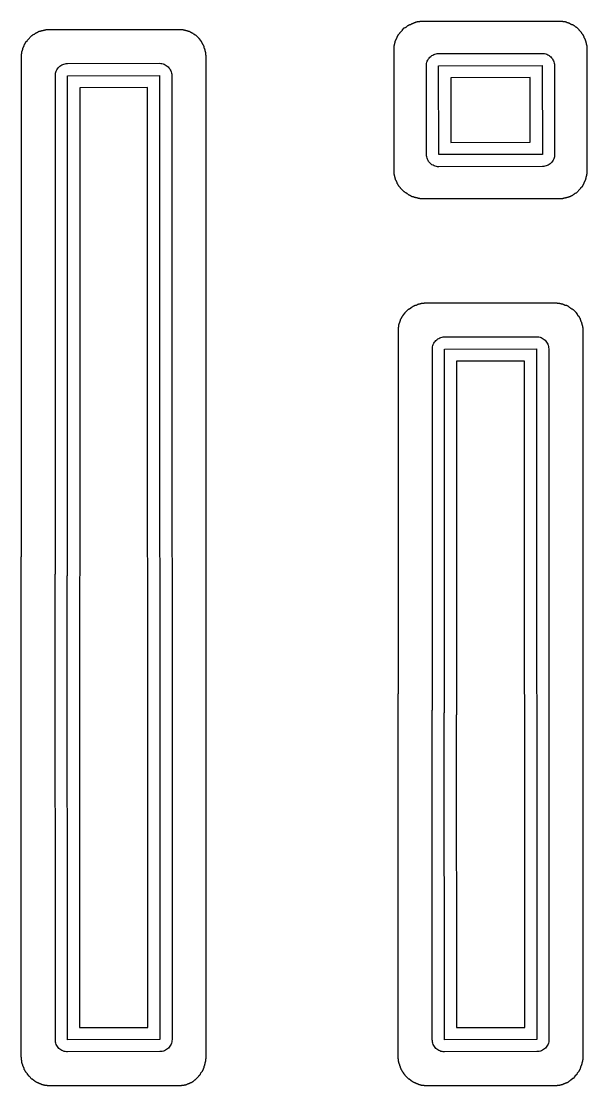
# Model space of a CAD drawing. Header units: millimetres. Extents: x 0 to 1800, y 0 to 406.
# Drawn here: x 1330.7 to 1517, y 55.2 to 406 of the extents above; entities that cross this region are included whole.
import ezdxf

# ---------------------------------------------------------------- set-up
doc = ezdxf.new("R2010")
doc.units = ezdxf.units.MM
for name, color, linetype in [('CENTERLINE', 1, 'Continuous'), ('GROOVE_8MM', 3, 'Continuous'), ('OUTLINE', 7, 'Continuous')]:
    doc.layers.add(name, color=color, linetype=linetype)

msp = doc.modelspace()

# ---------------------------------------------------------------- linework, layer by layer
at = {"layer": 'CENTERLINE'}
for points in [[(1468.17, 391.37), (1502.36, 391.44), (1502.43, 362.14), (1468.24, 362.07), (1468.17, 391.37)], [(1345.94, 388.08), (1376.27, 388.15), (1376.36, 70.43), (1345.93, 70.36), (1345.84, 223.24), (1345.94, 223.34), (1345.94, 388.08)], [(1470.14, 297.98), (1500.47, 298.05), (1500.56, 70.43), (1470.13, 70.36), (1470.04, 178.14), (1470.14, 178.24), (1470.14, 297.98)]]:
    msp.add_lwpolyline(points, dxfattribs=at)
at = {"layer": 'GROOVE_8MM'}
for points in [[(1464.47, 392.89), (1464.63, 393.24), (1464.84, 393.58), (1465.07, 393.9), (1465.33, 394.19), (1465.62, 394.45), (1465.94, 394.69), (1466.27, 394.89), (1466.63, 395.06), (1467, 395.19), (1467.38, 395.29), (1467.77, 395.35), (1468.16, 395.37), (1502.36, 395.44), (1502.75, 395.42), (1503.14, 395.36), (1503.52, 395.27), (1503.89, 395.14), (1504.24, 394.97), (1504.58, 394.77), (1504.9, 394.54), (1505.19, 394.27), (1505.45, 393.98), (1505.69, 393.67), (1505.89, 393.33), (1506.06, 392.98), (1506.19, 392.61), (1506.29, 392.23), (1506.34, 391.84), (1506.36, 391.45), (1506.43, 362.15), (1506.42, 361.76), (1506.36, 361.37), (1506.26, 360.99), (1506.13, 360.62), (1505.97, 360.26), (1505.76, 359.93), (1505.53, 359.61), (1505.27, 359.32), (1504.98, 359.06), (1504.66, 358.82), (1504.33, 358.62), (1503.97, 358.45), (1503.6, 358.32), (1503.22, 358.22), (1502.83, 358.16), (1502.44, 358.14), (1468.24, 358.07), (1467.85, 358.09), (1467.46, 358.14), (1467.08, 358.24), (1466.71, 358.37), (1466.36, 358.54), (1466.02, 358.74), (1465.7, 358.97), (1465.41, 359.23), (1465.15, 359.52), (1464.91, 359.84), (1464.71, 360.18), (1464.54, 360.53), (1464.41, 360.9), (1464.31, 361.28), (1464.26, 361.67), (1464.24, 362.06), (1464.17, 391.36), (1464.18, 391.75), (1464.24, 392.14), (1464.34, 392.52), (1464.47, 392.89)], [(1342.11, 389.24), (1342.24, 389.61), (1342.41, 389.97), (1342.61, 390.3), (1342.84, 390.62), (1343.11, 390.91), (1343.4, 391.17), (1343.71, 391.41), (1344.05, 391.61), (1344.4, 391.78), (1344.77, 391.91), (1345.15, 392.01), (1345.54, 392.06), (1345.93, 392.08), (1376.26, 392.15), (1376.65, 392.13), (1377.04, 392.08), (1377.42, 391.98), (1377.79, 391.85), (1378.15, 391.68), (1378.48, 391.48), (1378.8, 391.25), (1379.09, 390.98), (1379.35, 390.69), (1379.59, 390.38), (1379.79, 390.04), (1379.96, 389.68), (1380.09, 389.31), (1380.19, 388.93), (1380.25, 388.54), (1380.27, 388.15), (1380.36, 70.43), (1380.34, 70.04), (1380.28, 69.65), (1380.19, 69.27), (1380.06, 68.9), (1379.89, 68.54), (1379.69, 68.21), (1379.46, 67.89), (1379.19, 67.6), (1378.9, 67.34), (1378.59, 67.1), (1378.25, 66.9), (1377.9, 66.73), (1377.53, 66.6), (1377.15, 66.5), (1376.76, 66.45), (1376.37, 66.43), (1345.94, 66.36), (1345.55, 66.38), (1345.16, 66.43), (1344.78, 66.53), (1344.41, 66.66), (1344.05, 66.83), (1343.72, 67.03), (1343.4, 67.26), (1343.11, 67.52), (1342.84, 67.82), (1342.61, 68.13), (1342.41, 68.47), (1342.24, 68.82), (1342.11, 69.19), (1342.01, 69.57), (1341.95, 69.96), (1341.93, 70.35), (1341.84, 223.24), (1341.86, 223.63), (1341.92, 224.02), (1341.94, 224.1), (1341.94, 388.08), (1341.96, 388.48), (1342.01, 388.86), (1342.11, 389.24)], [(1472.18, 387.38), (1472.23, 366.08), (1498.42, 366.13), (1498.37, 387.43), (1472.18, 387.38)], [(1349.94, 384.09), (1349.94, 223.34), (1349.92, 222.94), (1349.86, 222.55), (1349.84, 222.48), (1349.93, 74.37), (1372.36, 74.42), (1372.27, 384.14), (1349.94, 384.09)], [(1466.31, 299.14), (1466.44, 299.51), (1466.61, 299.87), (1466.81, 300.2), (1467.04, 300.52), (1467.31, 300.81), (1467.6, 301.07), (1467.91, 301.31), (1468.25, 301.51), (1468.6, 301.68), (1468.97, 301.81), (1469.35, 301.91), (1469.74, 301.96), (1470.13, 301.98), (1500.46, 302.05), (1500.85, 302.03), (1501.24, 301.98), (1501.62, 301.88), (1501.99, 301.75), (1502.35, 301.58), (1502.68, 301.38), (1503, 301.15), (1503.29, 300.89), (1503.56, 300.59), (1503.79, 300.28), (1503.99, 299.94), (1504.16, 299.59), (1504.29, 299.22), (1504.39, 298.84), (1504.45, 298.45), (1504.47, 298.05), (1504.56, 70.43), (1504.54, 70.04), (1504.48, 69.65), (1504.39, 69.27), (1504.26, 68.9), (1504.09, 68.54), (1503.89, 68.21), (1503.66, 67.89), (1503.39, 67.6), (1503.1, 67.34), (1502.79, 67.1), (1502.45, 66.9), (1502.1, 66.73), (1501.73, 66.6), (1501.35, 66.5), (1500.96, 66.45), (1500.57, 66.43), (1470.14, 66.36), (1469.75, 66.38), (1469.36, 66.43), (1468.98, 66.53), (1468.61, 66.66), (1468.25, 66.83), (1467.91, 67.03), (1467.6, 67.26), (1467.31, 67.52), (1467.04, 67.81), (1466.81, 68.13), (1466.61, 68.47), (1466.44, 68.82), (1466.3, 69.19), (1466.21, 69.57), (1466.15, 69.96), (1466.13, 70.35), (1466.04, 178.14), (1466.06, 178.53), (1466.12, 178.92), (1466.14, 178.99), (1466.14, 297.98), (1466.16, 298.38), (1466.21, 298.76), (1466.31, 299.14)], [(1474.14, 293.99), (1474.14, 178.24), (1474.12, 177.84), (1474.06, 177.45), (1474.04, 177.39), (1474.13, 74.37), (1496.56, 74.42), (1496.47, 294.04), (1474.14, 293.99)]]:
    msp.add_lwpolyline(points, close=True, dxfattribs=at)
at = {"layer": 'OUTLINE'}
for points in [[(1510, 405.8), (1510.2, 405.8), (1510.3, 405.7), (1510.4, 405.7), (1510.5, 405.6), (1510.8, 405.6), (1510.9, 405.5), (1511.1, 405.5), (1511.2, 405.4), (1511.3, 405.4), (1511.4, 405.3), (1511.5, 405.3), (1511.6, 405.2), (1511.7, 405.2), (1511.8, 405.1), (1511.9, 405.1), (1512, 405), (1512.1, 405), (1512.2, 404.9), (1512.3, 404.9), (1512.4, 404.8), (1512.5, 404.8), (1512.6, 404.7), (1512.7, 404.7), (1512.8, 404.6), (1512.9, 404.6), (1513.3, 404.2), (1513.4, 404.2), (1513.5, 404.1), (1513.6, 404.1), (1514.4, 403.3), (1514.4, 403.2), (1515.2, 402.4), (1515.2, 402.3), (1515.3, 402.2), (1515.3, 402.1), (1515.5, 401.9), (1515.5, 401.8), (1515.7, 401.6), (1515.7, 401.5), (1515.8, 401.4), (1515.8, 401.3), (1515.9, 401.2), (1515.9, 401.1), (1516, 401), (1516, 400.9), (1516.1, 400.8), (1516.1, 400.7), (1516.2, 400.6), (1516.2, 400.5), (1516.3, 400.4), (1516.3, 400.3), (1516.4, 400.2), (1516.4, 400.1), (1516.5, 400), (1516.5, 399.8), (1516.6, 399.7), (1516.6, 399.4), (1516.7, 399.3), (1516.7, 399), (1516.8, 398.9), (1516.8, 398.5), (1516.9, 398.4), (1516.9, 398.1), (1517, 398), (1517, 355.6), (1516.9, 355.5), (1516.9, 355.1), (1516.8, 355), (1516.8, 354.7), (1516.7, 354.6), (1516.7, 354.2), (1516.6, 354.1), (1516.6, 353.8), (1516.5, 353.7), (1516.5, 353.5), (1516.4, 353.4), (1516.4, 353.3), (1516.3, 353.2), (1516.3, 353.1), (1516.2, 353), (1516.2, 352.9), (1516.1, 352.8), (1516.1, 352.7), (1516, 352.6), (1516, 352.5), (1515.9, 352.4), (1515.9, 352.3), (1515.8, 352.2), (1515.8, 352.1), (1515.7, 352), (1515.7, 351.9), (1515.6, 351.8), (1515.6, 351.7), (1515.5, 351.6), (1515.5, 351.5), (1515, 351), (1515, 350.9), (1513.5, 349.4), (1513.4, 349.4), (1513.2, 349.2), (1513.1, 349.2), (1512.8, 348.9), (1512.7, 348.9), (1512.5, 348.7), (1512.4, 348.7), (1512.3, 348.6), (1512.2, 348.6), (1512.1, 348.5), (1512, 348.5), (1511.9, 348.4), (1511.8, 348.4), (1511.7, 348.3), (1511.6, 348.3), (1511.5, 348.2), (1511.4, 348.2), (1511.3, 348.1), (1511.2, 348.1), (1511.1, 348), (1510.9, 348), (1510.8, 347.9), (1510.4, 347.9), (1510.3, 347.8), (1510, 347.8), (1509.9, 347.7), (1509.5, 347.7), (1509.4, 347.6), (1509.1, 347.6), (1509, 347.5), (1462.1, 347.5), (1462, 347.6), (1461.6, 347.6), (1461.5, 347.7), (1461.2, 347.7), (1461.1, 347.8), (1460.7, 347.8), (1460.6, 347.9), (1460.3, 347.9), (1460.2, 348), (1460, 348), (1459.9, 348.1), (1459.8, 348.1), (1459.7, 348.2), (1459.5, 348.2), (1459.4, 348.3), (1459.3, 348.3), (1459.2, 348.4), (1459.1, 348.4), (1459, 348.5), (1458.9, 348.5), (1458.8, 348.6), (1458.7, 348.6), (1458.6, 348.7), (1458.5, 348.7), (1458.4, 348.8), (1458.3, 348.8), (1458.1, 349), (1458, 349), (1457.8, 349.2), (1457.7, 349.2), (1457.4, 349.5), (1457.3, 349.5), (1457, 349.8), (1456.9, 349.8), (1455.7, 351), (1455.7, 351.1), (1455.1, 351.7), (1455.1, 351.8), (1454.9, 352), (1454.9, 352.1), (1454.8, 352.2), (1454.8, 352.3), (1454.7, 352.4), (1454.7, 352.5), (1454.6, 352.6), (1454.6, 352.7), (1454.5, 352.8), (1454.5, 352.9), (1454.4, 353), (1454.4, 353.1), (1454.3, 353.2), (1454.3, 353.3), (1454.2, 353.4), (1454.2, 353.5), (1454.1, 353.6), (1454.1, 353.7), (1454, 353.8), (1454, 354.1), (1453.9, 354.2), (1453.9, 354.5), (1453.8, 354.6), (1453.8, 355), (1453.7, 355.1), (1453.7, 355.4), (1453.6, 355.5), (1453.6, 398), (1453.7, 398.1), (1453.7, 398.5), (1453.8, 398.6), (1453.8, 398.9), (1453.9, 399), (1453.9, 399.4), (1454, 399.5), (1454, 399.7), (1454.1, 399.8), (1454.1, 399.9), (1454.2, 400), (1454.2, 400.1), (1454.3, 400.2), (1454.3, 400.3), (1454.4, 400.4), (1454.4, 400.5), (1454.5, 400.6), (1454.5, 400.7), (1454.6, 400.8), (1454.6, 400.9), (1454.7, 401), (1454.7, 401.1), (1454.8, 401.2), (1454.8, 401.3), (1454.9, 401.4), (1454.9, 401.5), (1455.1, 401.7), (1455.1, 401.8), (1455.4, 402.1), (1455.4, 402.2), (1456.3, 403.1), (1456.3, 403.2), (1456.9, 403.8), (1457, 403.8), (1457.2, 404), (1457.3, 404), (1457.4, 404.1), (1457.5, 404.1), (1457.9, 404.5), (1458, 404.5), (1458.1, 404.6), (1458.2, 404.6), (1458.3, 404.7), (1458.4, 404.7), (1458.5, 404.8), (1458.6, 404.8), (1458.7, 404.9), (1458.8, 404.9), (1458.9, 405), (1459, 405), (1459.1, 405.1), (1459.2, 405.1), (1459.3, 405.2), (1459.4, 405.2), (1459.5, 405.3), (1459.7, 405.3), (1459.8, 405.4), (1459.9, 405.4), (1460, 405.5), (1460.2, 405.5), (1460.3, 405.6), (1460.5, 405.6), (1460.6, 405.7), (1460.7, 405.7), (1460.8, 405.8), (1461.1, 405.8), (1461.2, 405.9), (1462, 405.9), (1462.1, 406), (1509, 406), (1509.1, 405.9), (1509.9, 405.9), (1510, 405.8)], [(1384.5, 403.1), (1384.8, 403.1), (1384.9, 403), (1385.3, 403), (1385.4, 402.9), (1385.6, 402.9), (1385.7, 402.8), (1385.8, 402.8), (1385.9, 402.7), (1386, 402.7), (1386.1, 402.6), (1386.2, 402.6), (1386.3, 402.5), (1386.4, 402.5), (1386.5, 402.4), (1386.6, 402.4), (1386.7, 402.3), (1386.8, 402.3), (1386.9, 402.2), (1387, 402.2), (1387.1, 402.1), (1387.2, 402.1), (1387.3, 402), (1387.4, 402), (1387.6, 401.8), (1387.7, 401.8), (1388, 401.5), (1388.1, 401.5), (1389.2, 400.4), (1389.2, 400.3), (1389.8, 399.7), (1389.8, 399.6), (1390, 399.4), (1390, 399.3), (1390.1, 399.2), (1390.1, 399.1), (1390.2, 399), (1390.2, 398.9), (1390.3, 398.8), (1390.3, 398.7), (1390.4, 398.6), (1390.4, 398.5), (1390.5, 398.4), (1390.5, 398.3), (1390.6, 398.2), (1390.6, 398.1), (1390.7, 398), (1390.7, 397.9), (1390.8, 397.8), (1390.8, 397.6), (1390.9, 397.5), (1390.9, 397.3), (1391, 397.2), (1391, 397.1), (1391.1, 397), (1391.1, 396.8), (1391.2, 396.7), (1391.2, 396.3), (1391.3, 396.2), (1391.3, 395.9), (1391.4, 395.8), (1391.4, 394.9), (1391.5, 394.8), (1391.5, 64.1), (1391.4, 64), (1391.4, 63.2), (1391.3, 63.1), (1391.3, 62.8), (1391.2, 62.7), (1391.2, 62.3), (1391.1, 62.2), (1391.1, 61.9), (1391, 61.8), (1391, 61.6), (1390.9, 61.5), (1390.9, 61.4), (1390.8, 61.3), (1390.8, 61.1), (1390.7, 61), (1390.7, 60.9), (1390.6, 60.8), (1390.6, 60.6), (1390.5, 60.5), (1390.5, 60.3), (1390.4, 60.2), (1390.4, 60.1), (1390.3, 60), (1390.3, 59.9), (1389.9, 59.5), (1389.9, 59.4), (1389.8, 59.3), (1389.8, 59.2), (1389.6, 59), (1389.6, 58.9), (1389.4, 58.7), (1389.4, 58.6), (1389.1, 58.3), (1389.1, 58.2), (1387.9, 57), (1387.8, 57), (1387.6, 56.8), (1387.5, 56.8), (1387.2, 56.5), (1387.1, 56.5), (1386.9, 56.3), (1386.8, 56.3), (1386.7, 56.2), (1386.6, 56.2), (1386.5, 56.1), (1386.4, 56.1), (1386.3, 56), (1386.2, 56), (1386.1, 55.9), (1386, 55.9), (1385.9, 55.8), (1385.7, 55.8), (1385.6, 55.7), (1385.4, 55.7), (1385.3, 55.6), (1385.2, 55.6), (1385.1, 55.5), (1384.9, 55.5), (1384.8, 55.4), (1384.4, 55.4), (1384.3, 55.3), (1383.5, 55.3), (1383.4, 55.2), (1339.3, 55.2), (1339.2, 55.3), (1338.4, 55.3), (1338.3, 55.4), (1338, 55.4), (1337.9, 55.5), (1337.6, 55.5), (1337.5, 55.6), (1337.4, 55.6), (1337.3, 55.7), (1337.1, 55.7), (1337, 55.8), (1336.8, 55.8), (1336.7, 55.9), (1336.6, 55.9), (1336.5, 56), (1336.4, 56), (1336.3, 56.1), (1336.2, 56.1), (1336.1, 56.2), (1336, 56.2), (1335.9, 56.3), (1335.8, 56.3), (1335.7, 56.4), (1335.6, 56.4), (1335.4, 56.6), (1335.3, 56.6), (1335.1, 56.8), (1335, 56.8), (1334.9, 56.9), (1334.8, 56.9), (1334.3, 57.4), (1334.2, 57.4), (1333.3, 58.3), (1333.3, 58.4), (1332.7, 59), (1332.7, 59.1), (1332.4, 59.4), (1332.4, 59.5), (1332.2, 59.7), (1332.2, 59.8), (1332, 60), (1332, 60.1), (1331.9, 60.2), (1331.9, 60.3), (1331.8, 60.4), (1331.8, 60.5), (1331.7, 60.6), (1331.7, 60.8), (1331.6, 60.9), (1331.6, 61), (1331.5, 61.1), (1331.5, 61.2), (1331.4, 61.3), (1331.4, 61.4), (1331.3, 61.5), (1331.3, 61.7), (1331.2, 61.8), (1331.2, 62.1), (1331.1, 62.2), (1331.1, 62.3), (1331, 62.4), (1331, 62.6), (1330.9, 62.7), (1330.9, 63.5), (1330.8, 63.6), (1330.8, 64.5), (1330.7, 64.6), (1330.7, 229.5), (1330.8, 229.6), (1330.8, 395.3), (1330.9, 395.4), (1330.9, 396.1), (1331, 396.2), (1331, 396.3), (1331.1, 396.4), (1331.1, 396.6), (1331.2, 396.7), (1331.2, 397.1), (1331.3, 397.2), (1331.3, 397.4), (1331.4, 397.5), (1331.4, 397.6), (1331.5, 397.7), (1331.5, 397.8), (1331.6, 397.9), (1331.6, 398), (1331.7, 398.1), (1331.7, 398.2), (1331.8, 398.3), (1331.8, 398.4), (1331.9, 398.5), (1331.9, 398.6), (1332, 398.7), (1332, 398.8), (1332.1, 398.9), (1332.1, 399), (1332.2, 399.1), (1332.2, 399.2), (1332.7, 399.7), (1332.7, 399.8), (1334.2, 401.3), (1334.3, 401.3), (1334.6, 401.6), (1334.7, 401.6), (1334.9, 401.8), (1335, 401.8), (1335.2, 402), (1335.3, 402), (1335.4, 402.1), (1335.5, 402.1), (1335.6, 402.2), (1335.7, 402.2), (1335.8, 402.3), (1335.9, 402.3), (1336, 402.4), (1336.1, 402.4), (1336.2, 402.5), (1336.3, 402.5), (1336.4, 402.6), (1336.5, 402.6), (1336.6, 402.7), (1336.7, 402.7), (1336.8, 402.8), (1337, 402.8), (1337.1, 402.9), (1337.4, 402.9), (1337.5, 403), (1337.9, 403), (1338, 403.1), (1338.3, 403.1), (1338.4, 403.2), (1338.8, 403.2), (1338.9, 403.3), (1383.9, 403.3), (1384, 403.2), (1384.4, 403.2), (1384.5, 403.1)], [(1508.1, 313.1), (1508.2, 313), (1508.5, 313), (1508.6, 312.9), (1509, 312.9), (1509.1, 312.8), (1509.3, 312.8), (1509.4, 312.7), (1509.5, 312.7), (1509.6, 312.6), (1509.7, 312.6), (1509.8, 312.5), (1509.9, 312.5), (1510, 312.4), (1510.3, 312.4), (1510.4, 312.3), (1510.6, 312.3), (1510.7, 312.2), (1510.8, 312.2), (1511.2, 311.8), (1511.3, 311.8), (1511.4, 311.7), (1511.5, 311.7), (1511.7, 311.5), (1511.8, 311.5), (1512.1, 311.2), (1512.2, 311.2), (1512.4, 311), (1512.5, 311), (1513.4, 310.1), (1513.4, 310), (1513.9, 309.5), (1513.9, 309.4), (1514, 309.3), (1514, 309.2), (1514.4, 308.8), (1514.4, 308.7), (1514.5, 308.6), (1514.5, 308.5), (1514.6, 308.4), (1514.6, 308.3), (1514.7, 308.2), (1514.7, 308.1), (1514.8, 308), (1514.8, 307.9), (1514.9, 307.8), (1514.9, 307.7), (1515, 307.6), (1515, 307.4), (1515.1, 307.3), (1515.1, 307.1), (1515.2, 307), (1515.2, 306.9), (1515.3, 306.8), (1515.3, 306.5), (1515.4, 306.4), (1515.4, 306.1), (1515.5, 306), (1515.5, 305.7), (1515.6, 305.6), (1515.6, 305.2), (1515.7, 305.1), (1515.7, 63.7), (1515.6, 63.6), (1515.6, 63.2), (1515.5, 63.1), (1515.5, 62.8), (1515.4, 62.7), (1515.4, 62.3), (1515.3, 62.2), (1515.3, 62), (1515.2, 61.9), (1515.2, 61.8), (1515.1, 61.7), (1515.1, 61.5), (1515, 61.4), (1515, 61.1), (1514.9, 61), (1514.9, 60.9), (1514.8, 60.8), (1514.8, 60.7), (1514.7, 60.6), (1514.7, 60.5), (1514.6, 60.4), (1514.6, 60.3), (1514.5, 60.2), (1514.5, 60.1), (1514.4, 60), (1514.4, 59.9), (1514, 59.5), (1514, 59.4), (1513.9, 59.3), (1513.9, 59.2), (1513.7, 59), (1513.7, 58.9), (1513.1, 58.3), (1513.1, 58.2), (1512.5, 57.6), (1512.4, 57.6), (1511.8, 57), (1511.7, 57), (1511.5, 56.8), (1511.4, 56.8), (1511.3, 56.7), (1511.2, 56.7), (1510.8, 56.3), (1510.7, 56.3), (1510.6, 56.2), (1510.5, 56.2), (1510.4, 56.1), (1510.3, 56.1), (1510.2, 56), (1510, 56), (1509.9, 55.9), (1509.8, 55.9), (1509.7, 55.8), (1509.5, 55.8), (1509.4, 55.7), (1509.2, 55.7), (1509.1, 55.6), (1509, 55.6), (1508.9, 55.5), (1508.6, 55.5), (1508.5, 55.4), (1508.2, 55.4), (1508.1, 55.3), (1507.3, 55.3), (1507.2, 55.2), (1463.5, 55.2), (1463.4, 55.3), (1462.6, 55.3), (1462.5, 55.4), (1462.2, 55.4), (1462.1, 55.5), (1461.8, 55.5), (1461.7, 55.6), (1461.6, 55.6), (1461.5, 55.7), (1461.3, 55.7), (1461.2, 55.8), (1461, 55.8), (1460.9, 55.9), (1460.8, 55.9), (1460.7, 56), (1460.6, 56), (1460.5, 56.1), (1460.4, 56.1), (1460.3, 56.2), (1460.2, 56.2), (1460.1, 56.3), (1460, 56.3), (1459.9, 56.4), (1459.8, 56.4), (1459.6, 56.6), (1459.5, 56.6), (1459.3, 56.8), (1459.2, 56.8), (1459.1, 56.9), (1459, 56.9), (1458.5, 57.4), (1458.4, 57.4), (1457.2, 58.6), (1457.2, 58.7), (1456.9, 59), (1456.9, 59.1), (1456.6, 59.4), (1456.6, 59.5), (1456.4, 59.7), (1456.4, 59.8), (1456.2, 60), (1456.2, 60.1), (1456.1, 60.2), (1456.1, 60.3), (1456, 60.4), (1456, 60.5), (1455.9, 60.6), (1455.9, 60.8), (1455.8, 60.9), (1455.8, 61), (1455.7, 61.1), (1455.7, 61.2), (1455.6, 61.3), (1455.6, 61.4), (1455.5, 61.5), (1455.5, 61.7), (1455.4, 61.8), (1455.4, 62.1), (1455.3, 62.2), (1455.3, 62.3), (1455.2, 62.4), (1455.2, 62.6), (1455.1, 62.7), (1455.1, 63.1), (1455, 63.2), (1455, 64), (1454.9, 64.1), (1454.9, 184.4), (1455, 184.5), (1455, 305.2), (1455.1, 305.3), (1455.1, 306.1), (1455.2, 306.2), (1455.2, 306.4), (1455.3, 306.5), (1455.3, 306.6), (1455.4, 306.7), (1455.4, 306.9), (1455.5, 307), (1455.5, 307.3), (1455.6, 307.4), (1455.6, 307.5), (1455.7, 307.6), (1455.7, 307.7), (1455.8, 307.8), (1455.8, 307.9), (1455.9, 308), (1455.9, 308.1), (1456, 308.2), (1456, 308.3), (1456.1, 308.4), (1456.1, 308.5), (1456.2, 308.6), (1456.2, 308.7), (1456.4, 308.9), (1456.4, 309), (1456.6, 309.2), (1456.6, 309.3), (1457.2, 309.9), (1457.2, 310), (1458.3, 311.1), (1458.4, 311.1), (1458.5, 311.2), (1458.6, 311.2), (1459, 311.6), (1459.1, 311.6), (1459.2, 311.7), (1459.3, 311.7), (1459.5, 311.9), (1459.6, 311.9), (1459.8, 312.1), (1459.9, 312.1), (1460, 312.2), (1460.1, 312.2), (1460.2, 312.3), (1460.4, 312.3), (1460.5, 312.4), (1460.7, 312.4), (1460.8, 312.5), (1460.9, 312.5), (1461, 312.6), (1461.1, 312.6), (1461.2, 312.7), (1461.3, 312.7), (1461.4, 312.8), (1461.6, 312.8), (1461.7, 312.9), (1462.1, 312.9), (1462.2, 313), (1462.5, 313), (1462.6, 313.1), (1463.4, 313.1), (1463.5, 313.2), (1507.2, 313.2), (1507.3, 313.1), (1508.1, 313.1)]]:
    msp.add_lwpolyline(points, close=True, dxfattribs=at)

doc.saveas('drawing.dxf')
